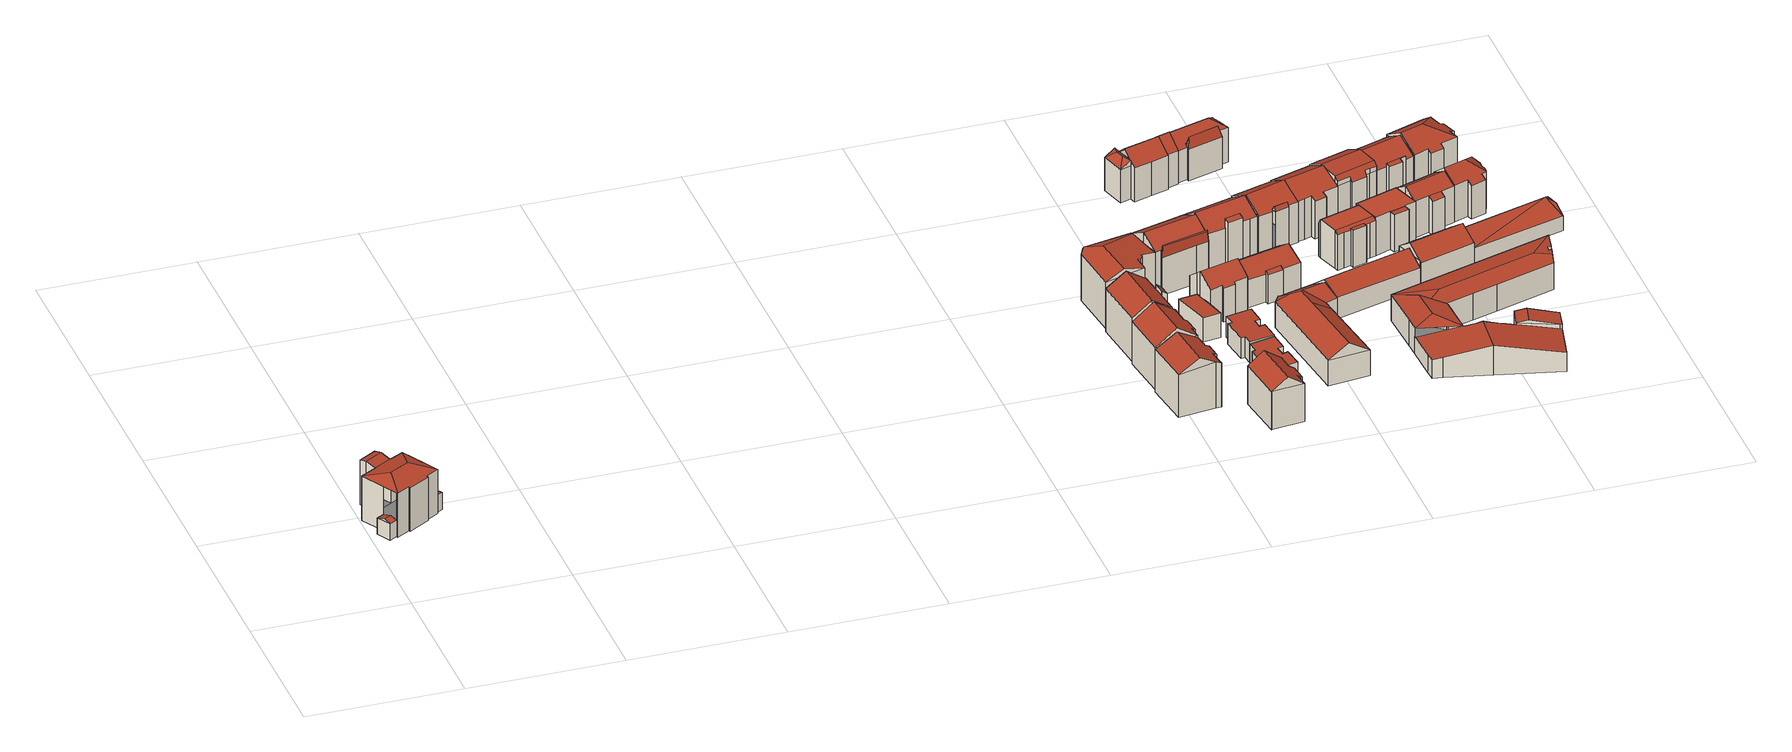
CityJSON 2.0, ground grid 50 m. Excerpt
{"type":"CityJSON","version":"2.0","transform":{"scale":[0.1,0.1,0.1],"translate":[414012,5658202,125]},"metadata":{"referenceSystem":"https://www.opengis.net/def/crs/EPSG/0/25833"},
"CityObjects":{
"building1":{"type":"Building","attributes":{"Gemeindeschluessel":14612000,"Geometrietyp2DReferenz":"3000","function":"31001_9998","roofType":"9999"},"children":["building1-1","building1-2","building1-3","building1-4"]},
"building1-1":{"type":"BuildingPart","attributes":{"Dachtyp_tdc":"tdcGableRoof","Dachneigung":14.6,"QualitaetDacherkennung":30,"Geometrietyp2DReferenz":"3000","measuredHeight":6.4,"roofType":"3100"},"parents":["building1"],"geometry":[{"type":"MultiSurface","lod":"2","boundaries":[[[0,1,2,3]],[[1,4,5,2]],[[4,6,7,5]],[[4,1,8]],[[1,0,9,8]],[[6,4,8,9]],[[3,2,5,7]]],"semantics":{"surfaces":[{"type":"WallSurface"},{"type":"RoofSurface"},{"type":"GroundSurface"}],"values":[0,0,0,0,1,1,2]}}]},
"building1-2":{"type":"BuildingPart","attributes":{"Dachtyp_tdc":"tdcGableRoof","Dachneigung":14.92,"QualitaetDacherkennung":45,"Geometrietyp2DReferenz":"3000","measuredHeight":15.93,"roofType":"3100"},"parents":["building1"],"geometry":[{"type":"MultiSurface","lod":"2","boundaries":[[[10,11,12,13]],[[11,14,15,12]],[[14,16,17,15]],[[16,18,19,17]],[[18,20,21,19]],[[18,16,14,11]],[[11,10,20,18]],[[13,12,15,17,19,21]]],"semantics":{"surfaces":[{"type":"WallSurface"},{"type":"RoofSurface"},{"type":"GroundSurface"}],"values":[0,0,0,0,0,1,1,2]}}]},
"building1-3":{"type":"BuildingPart","attributes":{"Dachtyp_tdc":"tdcPolyFlatRoof","Dachneigung":5.23,"QualitaetDacherkennung":73,"Geometrietyp2DReferenz":"3000","measuredHeight":6.02,"roofType":"2100"},"parents":["building1"],"geometry":[{"type":"MultiSurface","lod":"2","boundaries":[[[22,23,24,25]],[[23,26,27,24]],[[26,28,29,27]],[[26,23,22,28]],[[29,25,24,27]]],"semantics":{"surfaces":[{"type":"WallSurface"},{"type":"RoofSurface"},{"type":"GroundSurface"}],"values":[0,0,0,1,2]}}]},
"building1-4":{"type":"BuildingPart","attributes":{"Dachtyp_tdc":"tdcHipRoof","Dachneigung":15.31,"QualitaetDacherkennung":78,"Geometrietyp2DReferenz":"3000","measuredHeight":17.17,"roofType":"3200"},"parents":["building1"],"geometry":[{"type":"MultiSurface","lod":"2","boundaries":[[[30,21,20]],[[30,31,32,21]],[[31,33,25,32]],[[33,22,25]],[[34,35,36,29,28]],[[35,37,38,36]],[[37,39,40,38]],[[39,41,42,40]],[[35,34,33,31,43]],[[44,45,46,47,48]],[[31,30,49,44,48,43]],[[47,50,41,39,37,35,43,48]],[[42,51,52,3,7,53,13,21,32,25,29,36,38,40]],[[41,50,51,42]],[[50,47,52,51]],[[47,46,0,3,52]],[[45,44,53,7,6]],[[44,49,13,53]],[[49,10,13]]],"semantics":{"surfaces":[{"type":"WallSurface"},{"type":"RoofSurface"},{"type":"GroundSurface"}],"values":[0,0,0,0,0,0,0,0,1,1,1,1,2,0,0,0,0,0,0]}}]},
"building2":{"type":"Building","attributes":{"Dachtyp_tdc":"tdcFreeFormRoof","Gemeindeschluessel":14612000,"Dachneigung":27.71,"QualitaetDacherkennung":75,"Geometrietyp2DReferenz":"3000","measuredHeight":18.83,"function":"31001_9998","roofType":"5000"},"geometry":[{"type":"Solid","lod":"2","boundaries":[[[[54,55,56,57]],[[55,58,59,56]],[[58,60,61,59]],[[60,62,63,61]],[[62,64,65,63]],[[64,66,67,65]],[[66,68,69,67]],[[68,70,71,69]],[[70,72,73,71]],[[72,74,75,73]],[[74,76,77,75]],[[76,54,57,77]],[[66,64,62,60,58,78,79,76,74,72,70,68]],[[54,79,78,55]],[[58,55,78]],[[54,76,79]],[[57,56,59,61,63,65,67,69,71,73,75,77]]]],"semantics":{"surfaces":[{"type":"WallSurface"},{"type":"RoofSurface"},{"type":"GroundSurface"}],"values":[[0,0,0,0,0,0,0,0,0,0,0,0,1,1,0,0,2]]}}]},
"building3":{"type":"Building","attributes":{"Dachtyp_tdc":"tdcFreeFormRoof","Gemeindeschluessel":14612000,"Dachneigung":34.75,"QualitaetDacherkennung":71,"Geometrietyp2DReferenz":"3000","measuredHeight":19.48,"function":"31001_9998","roofType":"5000"},"geometry":[{"type":"Solid","lod":"2","boundaries":[[[[80,81,82,83]],[[81,84,85,82]],[[84,86,87,85]],[[86,88,89,87]],[[88,90,91,89]],[[90,92,93,91]],[[92,94,95,93]],[[94,96,97,95]],[[96,98,99,97]],[[98,100,101,99]],[[100,80,83,101]],[[90,102,103,92]],[[98,96,94,103,102,88,86,84,81,80,100]],[[94,92,103]],[[90,88,102]],[[83,82,85,87,89,91,93,95,97,99,101]]]],"semantics":{"surfaces":[{"type":"WallSurface"},{"type":"RoofSurface"},{"type":"GroundSurface"}],"values":[[0,0,0,0,0,0,0,0,0,0,0,1,1,0,0,2]]}}]},
"building4":{"type":"Building","attributes":{"Gemeindeschluessel":14612000,"Geometrietyp2DReferenz":"3000","function":"31001_9998","roofType":"9999"},"children":["building4-1","building4-2"]},
"building4-1":{"type":"BuildingPart","attributes":{"Dachtyp_tdc":"tdcPolyFlatRoof","Dachneigung":37.12,"QualitaetDacherkennung":73,"Geometrietyp2DReferenz":"3000","measuredHeight":16.81,"roofType":"2100"},"parents":["building4"],"geometry":[{"type":"MultiSurface","lod":"2","boundaries":[[[104,105,106,107]],[[105,108,106]],[[109,110,111,112,113]],[[110,104,107,111]],[[110,109,105,104]],[[107,106,112,111]]],"semantics":{"surfaces":[{"type":"WallSurface"},{"type":"RoofSurface"},{"type":"GroundSurface"}],"values":[0,0,0,0,1,2]}}]},
"building4-2":{"type":"BuildingPart","attributes":{"Dachtyp_tdc":"tdcGableRoof","Dachneigung":33.73,"QualitaetDacherkennung":75,"Geometrietyp2DReferenz":"3000","measuredHeight":19.31,"roofType":"3100"},"parents":["building4"],"geometry":[{"type":"MultiSurface","lod":"2","boundaries":[[[108,114,115,106]],[[114,116,117,115]],[[116,118,119,117]],[[118,120,121,119]],[[120,122,123,121]],[[122,124,125,123]],[[124,126,127,125]],[[126,113,112,127]],[[122,120,118,116]],[[116,114,108,113,126,124,122]],[[112,106,115,117,119,121,123,125,127]]],"semantics":{"surfaces":[{"type":"WallSurface"},{"type":"RoofSurface"},{"type":"GroundSurface"}],"values":[0,0,0,0,0,0,0,0,1,1,2]}}]},
"building5":{"type":"Building","attributes":{"Dachtyp_tdc":"tdcFreeFormRoof","Gemeindeschluessel":14612000,"Dachneigung":11.23,"QualitaetDacherkennung":29,"Geometrietyp2DReferenz":"3000","measuredHeight":19.02,"function":"31001_9998","roofType":"5000"},"geometry":[{"type":"Solid","lod":"2","boundaries":[[[[128,129,130,131]],[[129,132,133,130]],[[132,134,135,133]],[[134,136,137,135]],[[136,138,139,137]],[[138,140,141,139]],[[140,142,143,141]],[[142,144,145,143]],[[144,146,147,145]],[[146,128,131,147]],[[148,149,142,150]],[[136,151,148,150,140,138]],[[146,144,149,148,151,134,132,129,128]],[[136,134,151]],[[144,142,149]],[[142,140,150]],[[131,130,133,135,137,139,141,143,145,147]]]],"semantics":{"surfaces":[{"type":"WallSurface"},{"type":"RoofSurface"},{"type":"GroundSurface"}],"values":[[0,0,0,0,0,0,0,0,0,0,1,1,1,0,0,0,2]]}}]},
"building6":{"type":"Building","attributes":{"Dachtyp_tdc":"tdcFreeFormRoof","Gemeindeschluessel":14612000,"Dachneigung":34.69,"QualitaetDacherkennung":78,"Geometrietyp2DReferenz":"3000","measuredHeight":16.88,"function":"31001_9998","roofType":"5000"},"geometry":[{"type":"Solid","lod":"2","boundaries":[[[[152,153,154,155]],[[153,156,157,154]],[[156,158,159,157]],[[158,160,161,159]],[[160,162,163,161]],[[162,164,165,163]],[[164,166,167,165]],[[166,168,169,167]],[[168,170,171,169]],[[170,172,173,171]],[[172,152,155,173]],[[158,156,153,174,175,168,166,164,162,160]],[[170,175,174,152,172]],[[153,152,174]],[[170,168,175]],[[155,154,157,159,161,163,165,167,169,171,173]]]],"semantics":{"surfaces":[{"type":"WallSurface"},{"type":"RoofSurface"},{"type":"GroundSurface"}],"values":[[0,0,0,0,0,0,0,0,0,0,0,1,1,0,0,2]]}}]},
"building7":{"type":"Building","attributes":{"Dachtyp_tdc":"tdcPolyFlatRoof","Gemeindeschluessel":14612000,"Dachneigung":3.79,"QualitaetDacherkennung":75,"Geometrietyp2DReferenz":"3000","measuredHeight":8.58,"function":"31001_9998","roofType":"2100"},"geometry":[{"type":"Solid","lod":"2","boundaries":[[[[176,177,178,179]],[[177,180,181,178]],[[180,182,183,181]],[[182,184,185,183]],[[184,176,179,185]],[[184,182,180,177,176]],[[179,178,181,183,185]]]],"semantics":{"surfaces":[{"type":"WallSurface"},{"type":"RoofSurface"},{"type":"GroundSurface"}],"values":[[0,0,0,0,0,1,2]]}}]},
"building8":{"type":"Building","attributes":{"Dachtyp_tdc":"tdcPolyFlatRoof","Gemeindeschluessel":14612000,"Dachneigung":4.73,"QualitaetDacherkennung":90,"Geometrietyp2DReferenz":"3000","measuredHeight":8.33,"function":"31001_9998","roofType":"2100"},"geometry":[{"type":"Solid","lod":"2","boundaries":[[[[186,187,188,189]],[[187,190,191,188]],[[190,192,193,191]],[[192,194,195,193]],[[194,196,197,195]],[[196,198,199,197]],[[198,200,201,199]],[[200,202,203,201]],[[202,204,205,203]],[[204,206,207,205]],[[206,208,209,207]],[[208,210,211,209]],[[210,186,189,211]],[[210,208,206,204,202,200,198,196,194,192,190,187,186]],[[189,188,191,193,195,197,199,201,203,205,207,209,211]]]],"semantics":{"surfaces":[{"type":"WallSurface"},{"type":"RoofSurface"},{"type":"GroundSurface"}],"values":[[0,0,0,0,0,0,0,0,0,0,0,0,0,1,2]]}}]},
"building9":{"type":"Building","attributes":{"Dachtyp_tdc":"tdcPolyFlatRoof","Gemeindeschluessel":14612000,"Dachneigung":3.02,"QualitaetDacherkennung":89,"Geometrietyp2DReferenz":"3000","measuredHeight":7.48,"function":"31001_9998","roofType":"2100"},"geometry":[{"type":"Solid","lod":"2","boundaries":[[[[212,213,214,215]],[[213,216,217,214]],[[216,218,219,217]],[[218,220,221,219]],[[220,222,223,221]],[[222,224,225,223]],[[224,226,227,225]],[[226,228,229,227]],[[228,230,231,229]],[[230,232,233,231]],[[232,234,235,233]],[[234,212,215,235]],[[234,232,230,228,226,224,222,220,218,216,213,212]],[[215,214,217,219,221,223,225,227,229,231,233,235]]]],"semantics":{"surfaces":[{"type":"WallSurface"},{"type":"RoofSurface"},{"type":"GroundSurface"}],"values":[[0,0,0,0,0,0,0,0,0,0,0,0,1,2]]}}]},
"building10":{"type":"Building","attributes":{"Gemeindeschluessel":14612000,"Geometrietyp2DReferenz":"3000","function":"31001_9998","roofType":"9999"},"children":["building10-1","building10-2"]},
"building10-1":{"type":"BuildingPart","attributes":{"Dachtyp_tdc":"tdcGableRoof","Dachneigung":29.42,"QualitaetDacherkennung":59,"Geometrietyp2DReferenz":"3000","measuredHeight":18.87,"roofType":"3100"},"parents":["building10"],"geometry":[{"type":"MultiSurface","lod":"2","boundaries":[[[236,144,237,238,239]],[[144,240,241,237]],[[240,242,243,241]],[[242,244,245,243]],[[244,246,247,245]],[[246,248,249,247]],[[248,250,251,249]],[[250,252,253,251]],[[248,246,244,242,240]],[[240,144,236,252,250,248]],[[238,237,241,243,245,247,249,251,253]]],"semantics":{"surfaces":[{"type":"WallSurface"},{"type":"RoofSurface"},{"type":"GroundSurface"}],"values":[0,0,0,0,0,0,0,0,1,1,2]}}]},
"building10-2":{"type":"BuildingPart","attributes":{"Dachtyp_tdc":"tdcFreeFormRoof","Dachneigung":84.44,"QualitaetDacherkennung":26,"Geometrietyp2DReferenz":"3000","measuredHeight":16.92,"roofType":"5000"},"parents":["building10"],"geometry":[{"type":"MultiSurface","lod":"2","boundaries":[[[254,255,256,253]],[[255,257,258,256]],[[257,259,260,258]],[[259,239,238,260]],[[255,254,261]],[[254,239,262,261]],[[239,259,262]],[[259,257,255,261,262]],[[238,253,256,258,260]]],"semantics":{"surfaces":[{"type":"WallSurface"},{"type":"RoofSurface"},{"type":"GroundSurface"}],"values":[0,0,0,0,1,1,1,1,2]}}]},
"building11":{"type":"Building","attributes":{"Dachtyp_tdc":"tdcGableRoof","Gemeindeschluessel":14612000,"Dachneigung":36.99,"QualitaetDacherkennung":61,"Geometrietyp2DReferenz":"3000","measuredHeight":15.97,"function":"31001_9998","roofType":"3100"},"geometry":[{"type":"Solid","lod":"2","boundaries":[[[[263,264,265,266]],[[264,267,268,265]],[[267,269,270,268]],[[269,271,272,270]],[[271,273,274,272]],[[275,276,277,273,271]],[[271,269,267,264,263,278,279,275]],[[266,265,268,270,272,274,280,281,282,283,284]],[[273,277,280,274]],[[277,276,281,280]],[[276,275,282,281]],[[275,279,283,282]],[[279,278,284,283]],[[278,263,266,284]]]],"semantics":{"surfaces":[{"type":"WallSurface"},{"type":"RoofSurface"},{"type":"GroundSurface"}],"values":[[0,0,0,0,0,1,1,2,0,0,0,0,0,0]]}}]},
"building12":{"type":"Building","attributes":{"Dachtyp_tdc":"tdcFreeFormRoof","Gemeindeschluessel":14612000,"Dachneigung":31.8,"QualitaetDacherkennung":67,"Geometrietyp2DReferenz":"3000","measuredHeight":13,"function":"31001_9998","roofType":"5000"},"geometry":[{"type":"Solid","lod":"2","boundaries":[[[[285,286,287,288]],[[286,289,290,287]],[[289,291,292,290]],[[291,293,294,292]],[[293,295,296,294]],[[295,297,298,296]],[[297,299,300,298]],[[299,301,302,300]],[[301,285,288,302]],[[303,304,305,306,307,301,299]],[[303,299,297]],[[304,303,297,295]],[[308,309,305,304,295,293]],[[308,293,291]],[[309,308,291,289]],[[306,305,309,289,286]],[[307,306,286,285]],[[307,285,301]],[[288,287,290,292,294,296,298,300,302]]]],"semantics":{"surfaces":[{"type":"WallSurface"},{"type":"RoofSurface"},{"type":"GroundSurface"}],"values":[[0,0,0,0,0,0,0,0,0,1,1,1,1,0,1,1,1,0,2]]}}]},
"building13":{"type":"Building","attributes":{"Gemeindeschluessel":14612000,"Geometrietyp2DReferenz":"3000","function":"31001_9998","roofType":"9999"},"children":["building13-1","building13-2"]},
"building13-1":{"type":"BuildingPart","attributes":{"Dachtyp_tdc":"tdcGableRoof","Dachneigung":28.5,"QualitaetDacherkennung":71,"Geometrietyp2DReferenz":"3000","measuredHeight":12.89,"roofType":"3100"},"parents":["building13"],"geometry":[{"type":"MultiSurface","lod":"2","boundaries":[[[310,311,312,313]],[[311,314,315,312]],[[314,316,317,315]],[[316,318,319,317]],[[318,320,321,319]],[[320,322,323,321]],[[322,324,325,323]],[[320,318,316,314]],[[314,311,310,326,327,324,322,320]],[[328,329,313,312,315,317,319,321,323,325]]],"semantics":{"surfaces":[{"type":"WallSurface"},{"type":"RoofSurface"},{"type":"GroundSurface"}],"values":[0,0,0,0,0,0,0,1,1,2]}}]},
"building13-2":{"type":"BuildingPart","attributes":{"Dachtyp_tdc":"tdcPolyFlatRoof","Dachneigung":26.51,"QualitaetDacherkennung":56,"Geometrietyp2DReferenz":"3000","measuredHeight":10.75,"roofType":"2100"},"parents":["building13"],"geometry":[{"type":"MultiSurface","lod":"2","boundaries":[[[330,331,332,325,324]],[[331,333,334,332]],[[333,335,310,313,334]],[[336,335,333,331,330,337]],[[328,325,332,334,313,329]]],"semantics":{"surfaces":[{"type":"WallSurface"},{"type":"RoofSurface"},{"type":"GroundSurface"}],"values":[0,0,0,1,2]}}]},
"building14":{"type":"Building","attributes":{"Gemeindeschluessel":14612000,"Geometrietyp2DReferenz":"3000","function":"31001_9998","roofType":"9999"},"children":["building14-1","building14-2"]},
"building14-1":{"type":"BuildingPart","attributes":{"Dachtyp_tdc":"tdcGableRoof","Dachneigung":31.23,"QualitaetDacherkennung":61,"Geometrietyp2DReferenz":"3000","measuredHeight":17.95,"roofType":"3100"},"parents":["building14"],"geometry":[{"type":"MultiSurface","lod":"2","boundaries":[[[338,339,340,341]],[[342,343,344,345]],[[343,346,347,344]],[[346,348,349,347]],[[348,350,351,349]],[[350,352,353,351]],[[352,354,355,353]],[[354,356,357,355]],[[356,358,359,357]],[[358,338,341,359]],[[354,352,350,348,346]],[[346,343,342,360,339,338,358,356,354]],[[341,340,361,345,344,347,349,351,353,355,357,359]]],"semantics":{"surfaces":[{"type":"WallSurface"},{"type":"RoofSurface"},{"type":"GroundSurface"}],"values":[0,0,0,0,0,0,0,0,0,0,1,1,2]}}]},
"building14-2":{"type":"BuildingPart","attributes":{"Dachtyp_tdc":"tdcPolyFlatRoof","Dachneigung":24.65,"QualitaetDacherkennung":40,"Geometrietyp2DReferenz":"3000","measuredHeight":17.09,"roofType":"2100"},"parents":["building14"],"geometry":[{"type":"MultiSurface","lod":"2","boundaries":[[[362,363,342,345,364]],[[365,366,367,340,339]],[[366,362,364,367]],[[366,365,368,363,362]],[[364,345,361,340,367]]],"semantics":{"surfaces":[{"type":"WallSurface"},{"type":"RoofSurface"},{"type":"GroundSurface"}],"values":[0,0,0,1,2]}}]},
"building15":{"type":"Building","attributes":{"Gemeindeschluessel":14612000,"Geometrietyp2DReferenz":"3000","function":"31001_9998","roofType":"9999"},"children":["building15-1","building15-2","building15-3"]},
"building15-1":{"type":"BuildingPart","attributes":{"Dachtyp_tdc":"tdcHipRoof","Dachneigung":38.63,"QualitaetDacherkennung":33,"Geometrietyp2DReferenz":"3000","measuredHeight":13.67,"roofType":"3200"},"parents":["building15"],"geometry":[{"type":"MultiSurface","lod":"2","boundaries":[[[369,370,371,372]],[[373,374,375,376]],[[374,369,372,375]],[[377,369,378]],[[374,379,380]],[[369,374,380,378]],[[377,378,380,379,381,382,383]],[[373,384,379,374]],[[369,377,370]],[[372,371,385,376,375]]],"semantics":{"surfaces":[{"type":"WallSurface"},{"type":"RoofSurface"},{"type":"GroundSurface"}],"values":[0,0,0,1,1,1,1,0,0,2]}}]},
"building15-2":{"type":"BuildingPart","attributes":{"Dachtyp_tdc":"tdcGableRoof","Dachneigung":40.17,"QualitaetDacherkennung":75,"Geometrietyp2DReferenz":"3000","measuredHeight":15.48,"roofType":"3100"},"parents":["building15"],"geometry":[{"type":"MultiSurface","lod":"2","boundaries":[[[386,387,388,389]],[[386,390,391,387]],[[390,392,393,391]],[[390,394,395,396,397,392]],[[394,386,389,395]],[[386,394,390]],[[393,398,388,387,391]]],"semantics":{"surfaces":[{"type":"WallSurface"},{"type":"RoofSurface"},{"type":"GroundSurface"}],"values":[0,0,0,1,1,0,2]}}]},
"building15-3":{"type":"BuildingPart","attributes":{"Dachtyp_tdc":"tdcGableRoof","Dachneigung":40.3,"QualitaetDacherkennung":52,"Geometrietyp2DReferenz":"3000","measuredHeight":15.83,"roofType":"3100"},"parents":["building15"],"geometry":[{"type":"MultiSurface","lod":"2","boundaries":[[[399,400,401,402]],[[400,403,404,401]],[[403,389,388,404]],[[405,406,407,393,392]],[[406,408,409,407]],[[408,410,411,409]],[[410,384,373,376,411]],[[370,412,413,371]],[[412,399,402,413]],[[414,381,384,410,408,406,405,415]],[[415,396,389,403,400,399,412,370,416,383,414]],[[402,401,404,388,398,393,407,409,411,376,385,371,413]]],"semantics":{"surfaces":[{"type":"WallSurface"},{"type":"RoofSurface"},{"type":"GroundSurface"}],"values":[0,0,0,0,0,0,0,0,0,1,1,2]}}]},
"building16":{"type":"Building","attributes":{"Gemeindeschluessel":14612000,"Geometrietyp2DReferenz":"3000","function":"31001_9998","roofType":"9999"},"children":["building16-1","building16-2"]},
"building16-1":{"type":"BuildingPart","attributes":{"Dachtyp_tdc":"tdcFreeFormRoof","Dachneigung":59.04,"QualitaetDacherkennung":19,"Geometrietyp2DReferenz":"3000","measuredHeight":16.16,"roofType":"5000"},"parents":["building16"],"geometry":[{"type":"MultiSurface","lod":"2","boundaries":[[[417,418,419,420,421]],[[418,422,423,419]],[[424,425,422]],[[426,424,422,418]],[[426,418,417]],[[424,426,417,425]],[[420,419,423,427]]],"semantics":{"surfaces":[{"type":"WallSurface"},{"type":"RoofSurface"},{"type":"GroundSurface"}],"values":[0,0,0,1,0,1,2]}}]},
"building16-2":{"type":"BuildingPart","attributes":{"Dachtyp_tdc":"tdcGableRoof","Dachneigung":30.2,"QualitaetDacherkennung":64,"Geometrietyp2DReferenz":"3000","measuredHeight":18.05,"roofType":"3100"},"parents":["building16"],"geometry":[{"type":"MultiSurface","lod":"2","boundaries":[[[428,429,427]],[[429,430,431,427]],[[430,432,433,431]],[[432,434,435,433]],[[434,436,437,435]],[[436,438,439,437]],[[438,440,441,439]],[[440,442,443,441]],[[442,421,420,443]],[[440,438,436,434]],[[434,432,430,429,428,421,442,440]],[[427,431,433,435,437,439,441,443,420]]],"semantics":{"surfaces":[{"type":"WallSurface"},{"type":"RoofSurface"},{"type":"GroundSurface"}],"values":[0,0,0,0,0,0,0,0,0,1,1,2]}}]},
"building17":{"type":"Building","attributes":{"Gemeindeschluessel":14612000,"Geometrietyp2DReferenz":"3000","function":"31001_9998","roofType":"9999"},"children":["building17-1","building17-2"]},
"building17-1":{"type":"BuildingPart","attributes":{"Dachtyp_tdc":"tdcHipAndGableRoof","Dachneigung":40.16,"QualitaetDacherkennung":53,"Geometrietyp2DReferenz":"3000","measuredHeight":14.98,"roofType":"5000"},"parents":["building17"],"geometry":[{"type":"MultiSurface","lod":"2","boundaries":[[[444,445,446,447]],[[445,448,449,446]],[[448,450,451,449]],[[450,452,453,451]],[[452,454,455,453]],[[454,456,457,455]],[[456,458,459,457]],[[458,460,461,459]],[[460,462,463,464,461]],[[460,458,456,454,452,465]],[[452,450,448,445,444,466,467,386,468,465]],[[468,390,469,470,462,460,465]],[[471,472,473,474,475,476,447,446,449,451,453,455,457,459,461,464,477]],[[469,390,472,471,478]],[[390,468,473,472]],[[468,386,474,473]],[[386,467,475,474]],[[467,466,476,475]],[[466,444,447,476]]],"semantics":{"surfaces":[{"type":"WallSurface"},{"type":"RoofSurface"},{"type":"GroundSurface"}],"values":[0,0,0,0,0,0,0,0,0,1,1,1,2,0,0,0,0,0,0]}}]},
"building17-2":{"type":"BuildingPart","attributes":{"Dachtyp_tdc":"tdcFreeFormRoof","Dachneigung":75.96,"QualitaetDacherkennung":19,"Geometrietyp2DReferenz":"3000","measuredHeight":14.41,"roofType":"5000"},"parents":["building17"],"geometry":[{"type":"MultiSurface","lod":"2","boundaries":[[[463,479,480,464]],[[479,481,482,480]],[[483,484,478,481]],[[485,483,481,479]],[[485,479,463]],[[483,485,463,484]],[[464,480,482,471,477]]],"semantics":{"surfaces":[{"type":"WallSurface"},{"type":"RoofSurface"},{"type":"GroundSurface"}],"values":[0,0,1,1,1,1,2]}}]},
"building18":{"type":"Building","attributes":{"Dachtyp_tdc":"tdcGableRoof","Gemeindeschluessel":14612000,"Dachneigung":36.11,"QualitaetDacherkennung":71,"Geometrietyp2DReferenz":"3000","measuredHeight":11.38,"function":"31001_9998","roofType":"3100"},"geometry":[{"type":"Solid","lod":"2","boundaries":[[[[486,487,488,489]],[[487,490,491,488]],[[490,492,493,491]],[[492,486,489,493]],[[490,487,494]],[[486,492,495]],[[487,486,495,494]],[[492,490,494,495]],[[489,488,491,493]]]],"semantics":{"surfaces":[{"type":"WallSurface"},{"type":"RoofSurface"},{"type":"GroundSurface"}],"values":[[0,0,0,0,0,0,1,1,2]]}}]},
"building19":{"type":"Building","attributes":{"Dachtyp_tdc":"tdcFreeFormRoof","Gemeindeschluessel":14612000,"Dachneigung":29.14,"QualitaetDacherkennung":58,"Geometrietyp2DReferenz":"3000","measuredHeight":17.86,"function":"31001_9998","roofType":"5000"},"geometry":[{"type":"Solid","lod":"2","boundaries":[[[[496,497,498,499]],[[497,500,501,498]],[[500,502,503,501]],[[502,504,505,503]],[[504,506,507,505]],[[506,508,509,507]],[[508,510,511,509]],[[510,512,513,511]],[[512,514,515,513]],[[514,496,499,515]],[[516,496,514,512,517]],[[500,497,516,517,510,508,506,504,502]],[[497,496,516]],[[512,510,517]],[[499,498,501,503,505,507,509,511,513,515]]]],"semantics":{"surfaces":[{"type":"WallSurface"},{"type":"RoofSurface"},{"type":"GroundSurface"}],"values":[[0,0,0,0,0,0,0,0,0,0,1,1,0,0,2]]}}]},
"building20":{"type":"Building","attributes":{"Gemeindeschluessel":14612000,"Geometrietyp2DReferenz":"3000","function":"31001_9998","roofType":"9999"},"children":["building20-1","building20-2"]},
"building20-1":{"type":"BuildingPart","attributes":{"Dachtyp_tdc":"tdcCutGableRoof","Dachneigung":0.158,"QualitaetDacherkennung":64,"Geometrietyp2DReferenz":"3000","measuredHeight":13.22,"roofType":"9999"},"parents":["building20"],"geometry":[{"type":"MultiSurface","lod":"2","boundaries":[[[518,519,520,521]],[[519,522,523,520]],[[522,524,525,523]],[[524,526,527,525]],[[526,528,529,527]],[[528,530,531,529]],[[532,533,534,535]],[[533,536,537,534]],[[536,538,539,537]],[[538,540,541,539]],[[542,543,544,545]],[[543,546,547,544]],[[546,548,549,547]],[[548,550,551,549]],[[550,518,521,551]],[[532,552,530,528,526,524,522,519,518,550]],[[548,546,543,542,540,538,536,533]],[[550,548,533,532]],[[521,520,523,525,527,529,531,553,535,534,537,539,541,545,544,547,549,551]],[[530,552,553,531]],[[552,532,535,553]]],"semantics":{"surfaces":[{"type":"WallSurface"},{"type":"RoofSurface"},{"type":"GroundSurface"}],"values":[0,0,0,0,0,0,0,0,0,0,0,0,0,0,0,1,1,1,2,0,0]}}]},
"building20-2":{"type":"BuildingPart","attributes":{"Dachtyp_tdc":"tdcPolyFlatRoof","Dachneigung":5.54,"QualitaetDacherkennung":48,"Geometrietyp2DReferenz":"3000","measuredHeight":12.88,"roofType":"2100"},"parents":["building20"],"geometry":[{"type":"MultiSurface","lod":"2","boundaries":[[[554,555,542,545,556]],[[557,558,559,541,540]],[[558,554,556,559]],[[558,557,555,554]],[[556,545,541,559]]],"semantics":{"surfaces":[{"type":"WallSurface"},{"type":"RoofSurface"},{"type":"GroundSurface"}],"values":[0,0,0,1,2]}}]},
"building21":{"type":"Building","attributes":{"Gemeindeschluessel":14612000,"Geometrietyp2DReferenz":"3000","function":"31001_2000","roofType":"9999"},"children":["building21-1","building21-2","building21-3"]},
"building21-1":{"type":"BuildingPart","attributes":{"Dachtyp_tdc":"tdcGableRoof","Dachneigung":12.13,"QualitaetDacherkennung":40,"Geometrietyp2DReferenz":"3000","measuredHeight":9.93,"roofType":"3100"},"parents":["building21"],"geometry":[{"type":"MultiSurface","lod":"2","boundaries":[[[560,561,562,563,564]],[[561,565,566,562]],[[565,567,568,569,566]],[[565,561,570]],[[560,567,571]],[[561,560,571,570]],[[567,565,570,571]],[[563,562,566,569]]],"semantics":{"surfaces":[{"type":"WallSurface"},{"type":"RoofSurface"},{"type":"GroundSurface"}],"values":[0,0,0,0,0,1,1,2]}}]},
"building21-2":{"type":"BuildingPart","attributes":{"Dachtyp_tdc":"tdcGableRoof","Dachneigung":10.04,"QualitaetDacherkennung":26,"Geometrietyp2DReferenz":"3000","measuredHeight":10.28,"roofType":"3100"},"parents":["building21"],"geometry":[{"type":"MultiSurface","lod":"2","boundaries":[[[572,573,574,575]],[[576,577,578,579]],[[577,580,581,578]],[[580,582,583,581]],[[582,584,585,583]],[[584,586,587,585]],[[586,564,563,587]],[[568,588,589,569]],[[588,590,591,589]],[[590,592,593,591]],[[592,594,595,593]],[[594,572,575,595]],[[590,588,568,564,586,584,582]],[[582,580,577,576,596,573,572,594,592,590]],[[575,574,597,579,578,581,583,585,587,563,569,589,591,593,595]]],"semantics":{"surfaces":[{"type":"WallSurface"},{"type":"RoofSurface"},{"type":"GroundSurface"}],"values":[0,0,0,0,0,0,0,0,0,0,0,0,1,1,2]}}]},
"building21-3":{"type":"BuildingPart","attributes":{"Dachtyp_tdc":"tdcFreeFormRoof","Dachneigung":12.19,"QualitaetDacherkennung":42,"Geometrietyp2DReferenz":"3000","measuredHeight":10.51,"roofType":"5000"},"parents":["building21"],"geometry":[{"type":"MultiSurface","lod":"2","boundaries":[[[598,599,600,601]],[[599,602,603,600]],[[602,604,605,603]],[[604,606,607,605]],[[606,608,609,607]],[[608,610,576,579,609]],[[611,574,573]],[[611,598,601,574]],[[612,610,613]],[[610,608,606,604,602,613]],[[602,599,598,611,612,613]],[[601,600,603,605,607,609,579,597,574]]],"semantics":{"surfaces":[{"type":"WallSurface"},{"type":"RoofSurface"},{"type":"GroundSurface"}],"values":[0,0,0,0,0,0,0,0,1,1,1,2]}}]},
"building22":{"type":"Building","attributes":{"Dachtyp_tdc":"tdcFreeFormRoof","Gemeindeschluessel":14612000,"Dachneigung":3.54,"QualitaetDacherkennung":44,"Geometrietyp2DReferenz":"3000","measuredHeight":17.5,"function":"31001_9998","roofType":"5000"},"geometry":[{"type":"Solid","lod":"2","boundaries":[[[[614,615,616,617]],[[615,618,619,616]],[[618,620,621,619]],[[620,622,623,621]],[[622,624,625,623]],[[624,626,627,625]],[[626,628,629,627]],[[628,630,631,629]],[[630,632,633,631]],[[632,634,635,633]],[[634,636,637,635]],[[636,638,639,637]],[[638,614,617,639]],[[640,641,642,643,644]],[[645,646,647,648,649,650,651,628,626,652]],[[648,644,643,649]],[[622,645,652,624]],[[624,652,626]],[[628,651,630]],[[630,651,650,632]],[[632,650,649,634]],[[634,649,643,636]],[[618,647,646,620]],[[615,640,644,648,647,618]],[[620,646,645,622]],[[636,643,642,638]],[[638,642,641,614]],[[614,641,640,615]],[[617,616,619,621,623,625,627,629,631,633,635,637,639]]]],"semantics":{"surfaces":[{"type":"WallSurface"},{"type":"RoofSurface"},{"type":"GroundSurface"}],"values":[[0,0,0,0,0,0,0,0,0,0,0,0,0,1,1,1,0,0,0,0,0,0,0,0,0,0,0,0,2]]}}]},
"building23":{"type":"Building","attributes":{"Gemeindeschluessel":14612000,"Geometrietyp2DReferenz":"3000","function":"31001_9998","roofType":"9999"},"children":["building23-1","building23-2"]},
"building23-1":{"type":"BuildingPart","attributes":{"Dachtyp_tdc":"tdcPolyFlatRoof","Dachneigung":5.57,"QualitaetDacherkennung":61,"Geometrietyp2DReferenz":"3000","measuredHeight":12.91,"roofType":"2100"},"parents":["building23"],"geometry":[{"type":"MultiSurface","lod":"2","boundaries":[[[653,654,655,656]],[[657,658,659,660]],[[658,653,656,659]],[[658,657,654,653]],[[656,655,660,659]]],"semantics":{"surfaces":[{"type":"WallSurface"},{"type":"RoofSurface"},{"type":"GroundSurface"}],"values":[0,0,0,1,2]}}]},
"building23-2":{"type":"BuildingPart","attributes":{"Dachtyp_tdc":"tdcPolyFlatRoof","Dachneigung":0,"QualitaetDacherkennung":63,"Geometrietyp2DReferenz":"3000","measuredHeight":13.16,"roofType":"1000"},"parents":["building23"],"geometry":[{"type":"MultiSurface","lod":"2","boundaries":[[[661,662,663,553]],[[662,664,665,663]],[[664,666,667,665]],[[666,668,669,667]],[[668,670,657,660,669]],[[671,672,673,655,654]],[[672,674,537,673]],[[674,661,553,537]],[[674,672,671,670,668,666,664,662,661]],[[553,663,665,667,669,660,655,673,537]]],"semantics":{"surfaces":[{"type":"WallSurface"},{"type":"RoofSurface"},{"type":"GroundSurface"}],"values":[0,0,0,0,0,0,0,0,1,2]}}]},
"building24":{"type":"Building","attributes":{"Dachtyp_tdc":"tdcFreeFormRoof","Gemeindeschluessel":14612000,"Dachneigung":10.37,"QualitaetDacherkennung":35,"Geometrietyp2DReferenz":"3000","measuredHeight":10.5,"function":"31001_2000","roofType":"5000"},"geometry":[{"type":"Solid","lod":"2","boundaries":[[[[599,675,676,600]],[[675,677,678,676]],[[677,679,680,678]],[[679,681,682,680]],[[681,683,684,682]],[[683,685,686,684]],[[685,687,688,686]],[[687,689,690,688]],[[689,691,692,690]],[[691,604,605,692]],[[604,599,600,605]],[[693,685,683,681,679,677,675,694]],[[695,599,696]],[[695,694,675,599]],[[687,693,694,695,696,604,691,689]],[[687,685,693]],[[599,604,696]],[[600,676,678,680,682,684,686,688,690,692,605]]]],"semantics":{"surfaces":[{"type":"WallSurface"},{"type":"RoofSurface"},{"type":"GroundSurface"}],"values":[[0,0,0,0,0,0,0,0,0,0,0,1,1,1,1,0,0,2]]}}]},
"building25":{"type":"Building","attributes":{"Dachtyp_tdc":"tdcFreeFormRoof","Gemeindeschluessel":14612000,"Dachneigung":34.58,"QualitaetDacherkennung":90,"Geometrietyp2DReferenz":"3000","measuredHeight":11.32,"function":"31001_9998","roofType":"5000"},"geometry":[{"type":"Solid","lod":"2","boundaries":[[[[697,698,699,700,701,702]],[[703,704,698,697]],[[704,705,699,698]],[[705,706,700,699]],[[706,707,701,700]],[[707,708,702,701]],[[708,703,697,702]],[[709,710,704,703]],[[706,705,710,709,708,707]],[[703,708,709]],[[705,704,710]]]],"semantics":{"surfaces":[{"type":"GroundSurface"},{"type":"WallSurface"},{"type":"RoofSurface"}],"values":[[0,1,1,1,1,1,1,2,2,1,1]]}}]},
"building26":{"type":"Building","attributes":{"Gemeindeschluessel":14612000,"Geometrietyp2DReferenz":"3000","function":"31001_9998","roofType":"9999"},"children":["building26-1","building26-2"]},
"building26-1":{"type":"BuildingPart","attributes":{"Dachtyp_tdc":"tdcPolyFlatRoof","Dachneigung":22.43,"QualitaetDacherkennung":45,"Geometrietyp2DReferenz":"3000","measuredHeight":14.14,"roofType":"2100"},"parents":["building26"],"geometry":[{"type":"MultiSurface","lod":"2","boundaries":[[[711,712,713]],[[714,715,716,717,718]],[[715,719,720,716]],[[719,721,722,720]],[[721,711,713,722]],[[721,719,715,714,723,711]],[[713,724,717,716,720,722]]],"semantics":{"surfaces":[{"type":"WallSurface"},{"type":"RoofSurface"},{"type":"GroundSurface"}],"values":[0,0,0,0,0,1,2]}}]},
"building26-2":{"type":"BuildingPart","attributes":{"Dachtyp_tdc":"tdcGableRoof","Dachneigung":31.18,"QualitaetDacherkennung":69,"Geometrietyp2DReferenz":"3000","measuredHeight":17.02,"roofType":"3100"},"parents":["building26"],"geometry":[{"type":"MultiSurface","lod":"2","boundaries":[[[712,725,726,713]],[[725,727,728,726]],[[727,729,730,728]],[[729,731,732,730]],[[731,733,734,732]],[[733,735,736,734]],[[735,737,738,736]],[[737,718,717,738]],[[735,733,731,729,727]],[[727,725,712,739,718,737,735]],[[724,713,726,728,730,732,734,736,738,717]]],"semantics":{"surfaces":[{"type":"WallSurface"},{"type":"RoofSurface"},{"type":"GroundSurface"}],"values":[0,0,0,0,0,0,0,0,1,1,2]}}]},
"building27":{"type":"Building","attributes":{"Gemeindeschluessel":14612000,"Geometrietyp2DReferenz":"3000","function":"31001_9998","roofType":"9999"},"children":["building27-1","building27-2"]},
"building27-1":{"type":"BuildingPart","attributes":{"Dachtyp_tdc":"tdcPolyFlatRoof","Dachneigung":30.31,"QualitaetDacherkennung":57,"Geometrietyp2DReferenz":"3000","measuredHeight":12.65,"roofType":"2100"},"parents":["building27"],"geometry":[{"type":"MultiSurface","lod":"2","boundaries":[[[740,741,742,743]],[[740,744,745,741]],[[744,746,747,745]],[[746,744,740,743]],[[742,741,745,747]]],"semantics":{"surfaces":[{"type":"WallSurface"},{"type":"RoofSurface"},{"type":"GroundSurface"}],"values":[0,0,0,1,2]}}]},
"building27-2":{"type":"BuildingPart","attributes":{"Dachtyp_tdc":"tdcGableRoof","Dachneigung":30.64,"QualitaetDacherkennung":62,"Geometrietyp2DReferenz":"3000","measuredHeight":15.41,"roofType":"3100"},"parents":["building27"],"geometry":[{"type":"MultiSurface","lod":"2","boundaries":[[[746,748,749,747]],[[748,750,751,749]],[[750,752,753,751]],[[752,754,755,753]],[[754,756,757,755]],[[756,758,759,757]],[[758,743,742,759]],[[756,754,752,750]],[[750,748,746,743,758,756]],[[747,749,751,753,755,757,759,742]]],"semantics":{"surfaces":[{"type":"WallSurface"},{"type":"RoofSurface"},{"type":"GroundSurface"}],"values":[0,0,0,0,0,0,0,1,1,2]}}]},
"building28":{"type":"Building","attributes":{"Gemeindeschluessel":14612000,"Dachtyp_tdc":"tdcFreeFormRoof","Dachneigung":33.3,"QualitaetDacherkennung":54,"Geometrietyp2DReferenz":"3000","measuredHeight":16.06,"function":"31001_9998","roofType":"5000"},"geometry":[{"type":"Solid","lod":"2","boundaries":[[[[760,761,762,763]],[[761,764,765,762]],[[764,766,767,765]],[[766,768,769,767]],[[768,770,771,769]],[[770,772,773,771]],[[772,774,775,773]],[[774,776,777,775]],[[776,778,779,777]],[[778,780,781,779]],[[780,782,783,781]],[[782,784,785,783]],[[784,760,763,785]],[[786,764,761,760,787,788]],[[788,787,784,782,780,789]],[[788,789,778,776,774,772,770,768,766,786]],[[766,764,786]],[[780,778,789]],[[760,784,787]],[[763,762,765,767,769,771,773,775,777,779,781,783,785]]]],"semantics":{"surfaces":[{"type":"WallSurface"},{"type":"RoofSurface"},{"type":"GroundSurface"}],"values":[[0,0,0,0,0,0,0,0,0,0,0,0,0,1,1,1,0,0,0,2]]}}]},
"building29":{"type":"Building","attributes":{"Dachtyp_tdc":"tdcGableAndHippedGRoof","Gemeindeschluessel":14612000,"Dachneigung":38.12,"QualitaetDacherkennung":78,"Geometrietyp2DReferenz":"3000","measuredHeight":9.57,"function":"31001_9998","roofType":"9999"},"geometry":[{"type":"Solid","lod":"2","boundaries":[[[[790,791,792,793]],[[791,794,795,792]],[[794,796,797,795]],[[796,790,793,797]],[[794,791,798,799]],[[790,796,800]],[[799,798,801]],[[791,801,798]],[[791,800,801]],[[800,791,790]],[[801,794,799]],[[801,796,794]],[[796,801,800]],[[793,792,795,797]]]],"semantics":{"surfaces":[{"type":"WallSurface"},{"type":"RoofSurface"},{"type":"GroundSurface"}],"values":[[0,0,0,0,0,0,1,1,1,1,1,1,1,2]]}}]},
"building30":{"type":"Building","attributes":{"Dachtyp_tdc":"tdcFreeFormRoof","Gemeindeschluessel":14612000,"Dachneigung":30.79,"QualitaetDacherkennung":54,"Geometrietyp2DReferenz":"3000","measuredHeight":17.57,"function":"31001_9998","roofType":"5000"},"geometry":[{"type":"Solid","lod":"2","boundaries":[[[[802,803,804,805,806,807,808,809,810,811]],[[812,813,814]],[[815,804,803]],[[810,816,811]],[[817,818,819,820,821,822,823,824,825,826,827,828,829,830]],[[810,809,818,817]],[[809,808,819,818]],[[808,807,820,819]],[[807,806,821,820]],[[806,805,822,821]],[[805,804,823,822]],[[804,815,824,823]],[[815,813,825,824]],[[813,812,826,825]],[[812,831,827,826]],[[831,832,828,827]],[[832,833,829,828]],[[833,816,830,829]],[[816,810,817,830]],[[816,833,832,831,812,814,802,811]],[[802,814,813,815,803]]]],"semantics":{"surfaces":[{"type":"RoofSurface"},{"type":"WallSurface"},{"type":"GroundSurface"}],"values":[[0,1,1,1,2,1,1,1,1,1,1,1,1,1,1,1,1,1,1,0,0]]}}]}
},
"vertices":[
[75,365,61],[51,352,61],[51,352,4],[75,365,4],[26,397,60],[26,397,4],[49,410,60],[49,410,4],[40,371,68],[64,384,68],
[62,514,153],[42,548,163],[42,548,4],[62,514,4],[30,570,158],[30,570,4],[87,603,158],[87,603,4],[100,581,163],[100,581,4],[119,547,153],[119,547,4],
[202,499,64],[225,512,62],[225,512,4],[202,499,4],[251,467,62],[251,467,4],[228,454,64],[228,454,4],
[119,547,158],[161,571,158],[161,571,4],[202,499,157],[228,454,156],[231,449,156],[231,449,4],[190,425,156],[190,425,4],[192,421,154],[192,421,4],[122,380,154],[122,380,4],[149,485,176],[7,483,158],[49,410,157],[75,365,156],[77,360,156],[85,448,176],[62,514,158],[120,385,156],[120,385,4],[77,360,4],[7,483,4],
[2455,235,174],[2434,393,173],[2434,393,27],[2455,235,27],[2572,409,179],[2572,409,27],[2575,386,179],[2575,386,27],[2576,378,179],[2576,378,27],[2577,371,179],[2577,371,27],[2578,362,179],[2578,362,27],[2592,364,172],[2592,364,27],[2599,313,172],[2599,313,27],[2585,311,179],[2585,311,27],[2593,251,179],[2593,251,27],[2577,250,187],[2577,250,27],[2505,401,215],[2524,243,215],
[2579,454,178],[2567,452,186],[2567,452,35],[2579,454,35],[2568,441,186],[2568,441,35],[2569,434,186],[2569,434,35],[2572,409,186],[2572,409,35],[2434,393,179],[2434,393,35],[2415,550,180],[2415,550,35],[2545,567,191],[2545,567,35],[2553,565,187],[2553,565,35],[2560,506,186],[2560,506,35],[2572,508,178],[2572,508,35],[2505,401,229],[2486,559,229],
[2553,638,199],[2537,636,211],[2537,636,43],[2553,638,43],[2537,636,194],[2532,677,211],[2548,679,199],[2548,679,43],[2532,677,43],[2532,677,194],
[2545,567,194],[2545,567,43],[2481,559,236],[2481,559,43],[2415,550,192],[2415,550,43],[2394,732,193],[2394,732,43],[2459,739,236],[2459,739,43],[2520,746,196],[2520,746,43],[2523,747,194],[2523,747,43],
[2535,815,226],[2524,798,229],[2524,798,54],[2535,815,54],[2514,797,231],[2514,797,54],[2520,746,231],[2520,746,54],[2394,732,213],[2394,732,54],[2374,903,213],[2374,903,54],[2386,922,220],[2386,922,54],[2548,965,216],[2548,965,54],[2582,838,217],[2582,838,54],[2535,826,226],[2535,826,54],[2436,881,244],[2551,956,220],[2391,924,223],[2453,739,244],
[2677,261,146],[2762,271,164],[2762,271,16],[2677,261,16],[2785,274,148],[2785,274,16],[2790,222,149],[2790,222,16],[2810,225,135],[2810,225,16],[2817,171,135],[2817,171,16],[2812,165,139],[2812,165,16],[2799,163,148],[2799,163,16],[2805,114,148],[2805,114,16],[2701,101,149],[2701,101,16],[2698,101,146],[2698,101,16],[2731,268,185],[2752,107,185],
[2611,705,130],[2669,708,133],[2669,708,48],[2611,705,48],[2688,640,133],[2688,640,48],[2702,587,133],[2702,587,48],[2646,580,130],[2646,580,48],
[2812,342,115],[2830,345,117],[2830,345,33],[2812,342,33],[2839,280,117],[2839,280,33],[2785,274,112],[2785,274,33],[2762,271,110],[2762,271,33],[2757,305,110],[2757,305,33],[2746,303,109],[2746,303,33],[2735,392,109],[2735,392,33],[2745,394,110],[2745,394,33],[2740,430,110],[2740,430,33],[2819,439,117],[2819,439,33],[2826,375,117],[2826,375,33],[2808,373,115],[2808,373,33],
[2793,501,120],[2811,503,121],[2811,503,46],[2793,501,46],[2819,439,121],[2819,439,46],[2740,430,117],[2740,430,46],[2736,463,117],[2736,463,46],[2724,461,116],[2724,461,46],[2712,550,116],[2712,550,46],[2725,551,117],[2725,551,46],[2719,589,117],[2719,589,46],[2800,599,121],[2800,599,46],[2807,534,121],[2807,534,46],[2789,533,120],[2789,533,46],
[2602,844,217],[2582,838,66],[2602,844,66],[2602,844,196],[2566,896,255],[2566,896,66],[2548,965,215],[2548,965,66],[2684,1003,214],[2684,1003,66],[2726,1015,214],[2726,1015,66],[2744,945,255],[2744,945,66],[2759,889,218],[2759,889,66],[2759,886,216],[2759,886,66],
[2759,886,196],[2761,879,196],[2761,879,66],[2721,868,196],[2721,868,66],[2604,836,196],[2604,836,66],[2757,881,235],[2606,841,236],
[2770,655,178],[2731,645,178],[2731,645,61],[2770,655,61],[2729,653,183],[2729,653,61],[2688,640,182],[2688,640,61],[2673,691,220],[2673,691,61],[2669,708,207],[2669,708,61],[2801,725,220],[2787,779,179],[2659,746,178],[2768,662,183],[2814,675,183],[2659,746,61],[2787,779,61],[2801,725,61],[2814,675,61],[2768,662,61],
[3044,528,152],[3004,514,152],[3004,514,64],[3044,528,64],[3009,475,152],[3009,475,64],[3045,223,152],[3045,223,64],[2909,207,152],[2909,207,64],[2864,565,152],[2864,565,64],[2882,594,152],[2882,594,64],[2887,593,152],[2887,593,64],[2996,623,152],[2996,623,64],[2888,582,159],[2907,556,177],[2935,537,193],[2944,551,186],[3020,575,184],[2977,215,194],[2943,466,193],
[2875,689,172],[2814,675,173],[2814,675,77],[2875,689,77],[2799,733,206],[2799,733,77],[2787,779,174],[2787,779,77],[2963,825,174],[2963,825,77],[2976,779,206],[2976,779,77],[2994,721,172],[2994,721,77],[2927,702,172],[2927,702,77],[2875,690,172],[2927,704,172],[2927,704,77],[2875,690,77],
[2927,702,184],[2930,690,177],[2930,690,77],[2879,676,177],[2879,676,77],[2875,689,184],[2875,690,184],[2927,704,184],
[2872,921,215],[2872,920,215],[2872,920,76],[2872,921,76],[2822,906,214],[2759,889,215],[2759,889,76],[2822,906,76],[2742,951,256],[2742,951,76],[2726,1015,215],[2726,1015,76],[2870,1055,215],[2870,1055,76],[2894,1062,215],[2894,1062,76],[2913,998,256],[2913,998,76],[2931,937,215],[2931,937,76],[2907,930,215],[2907,930,76],[2822,907,215],[2822,907,76],
[2826,891,240],[2822,906,246],[2826,891,76],[2872,920,247],[2876,905,240],[2876,905,76],[2822,907,247],
[2611,1398,210],[2646,1409,210],[2646,1409,95],[2611,1398,95],[2670,1329,210],[2635,1318,210],[2635,1318,95],[2670,1329,95],[2646,1409,229],[2643,1382,232],[2670,1329,229],[2652,1353,232],[2669,1331,229],[2661,1360,229],[2652,1387,229],[2670,1329,227],[2661,1360,95],
[2805,1456,210],[2805,1456,95],[2761,1443,95],[2761,1443,210],[2828,1365,210],[2828,1365,95],[2789,1353,210],[2789,1353,95],[2816,1411,250],[2775,1399,250],[2775,1398,249],[2776,1394,246],[2776,1394,95],
[2688,1433,200],[2723,1444,200],[2723,1444,95],[2688,1433,95],[2726,1433,210],[2726,1433,95],[2789,1353,218],[2791,1346,212],[2791,1346,95],[2734,1328,211],[2734,1328,95],[2675,1311,212],[2675,1311,95],[2691,1422,210],[2691,1422,95],[2661,1360,253],[2776,1394,253],[2646,1408,210],
[3024,956,227],[3029,939,227],[3029,939,80],[3024,956,80],[3024,956,220],[2985,925,227],[2985,925,80],[2982,934,241],[2980,942,227],[3027,947,241],[2980,942,80],
[2980,942,220],[2980,942,219],[2933,928,220],[2933,928,80],[2931,937,225],[2931,937,80],[2914,994,260],[2914,994,80],[2894,1062,220],[2894,1062,80],[3028,1103,220],[3028,1103,80],[3048,1036,260],[3048,1036,80],[3069,969,220],[3069,969,80],
[2899,1496,200],[2902,1485,210],[2902,1485,99],[2899,1496,99],[2918,1491,209],[2918,1491,99],[2932,1495,209],[2932,1495,99],[2981,1509,210],[2981,1509,99],[2983,1503,210],[2983,1503,99],[2993,1472,214],[2993,1472,99],[2995,1462,215],[2995,1462,99],[3005,1429,219],[3005,1429,99],[2972,1419,219],[2972,1419,207],[2972,1419,99],[2949,1450,249],[2864,1485,200],[2867,1475,210],[2816,1411,249],[2859,1374,210],[2856,1384,219],[2859,1374,99],[2828,1365,99],[2816,1411,99],[2805,1456,99],[2867,1475,99],[2864,1485,99],[2856,1384,99],[2859,1374,207],
[2977,1401,207],[2977,1401,99],[2861,1366,207],[2861,1366,99],[2867,1378,243],[2856,1384,207],[2965,1407,244],
[2996,623,153],[3297,715,152],[3297,715,80],[2996,623,80],[3328,611,152],[3328,611,80],[3044,528,154],[3044,528,80],[3312,665,193],[3019,577,193],
[3162,1145,223],[3205,1011,221],[3205,1011,82],[3162,1145,82],[3155,996,222],[3155,996,82],[3160,980,212],[3160,980,82],[3120,967,212],[3120,967,82],[3114,984,222],[3114,984,82],[3091,976,222],[3091,976,82],[3069,969,222],[3069,969,82],[3028,1103,223],[3028,1103,82],[3050,1110,223],[3050,1110,82],[3183,1078,260],[3048,1035,260],
[3100,874,197],[3151,890,197],[3151,890,82],[3100,874,82],[3149,895,190],[3149,895,82],[3153,902,183],[3153,902,82],[3173,908,183],[3173,908,82],[3179,905,190],[3179,905,82],[3181,900,197],[3181,900,82],[3235,904,215],[3257,835,214],[3257,835,82],[3235,904,82],[3261,823,204],[3261,823,82],[3241,816,204],[3241,816,82],[3219,809,204],[3219,809,82],[3173,795,204],[3151,788,204],[3151,788,82],[3173,795,82],[3129,781,204],[3129,781,82],[3125,793,214],[3125,793,82],[3103,862,215],[3103,862,82],[3231,916,197],[3231,916,82],
[3177,782,210],[3173,795,211],[3177,782,82],[3219,809,211],[3223,796,210],[3223,796,82],
[3479,170,192],[3494,236,192],[3494,236,101],[3479,170,101],[3479,170,187],[3626,206,179],[3626,206,101],[3611,140,179],[3611,140,163],[3611,140,101],[3530,227,200],[3515,162,200],
[3192,130,163],[3188,241,160],[3188,241,101],[3192,130,101],[3326,205,191],[3328,204,192],[3328,204,101],[3326,205,101],[3362,196,199],[3362,196,101],[3384,192,204],[3384,192,101],[3425,182,196],[3425,182,101],[3449,177,192],[3449,177,101],[3581,7,166],[3581,7,101],[3371,55,204],[3371,55,101],[3225,88,171],[3225,88,101],[3194,95,164],[3194,95,101],[3188,236,160],[3188,236,101],
[3186,292,192],[3181,437,192],[3181,437,101],[3186,292,101],[3251,388,206],[3251,388,101],[3320,338,192],[3320,338,101],[3321,330,192],[3321,330,101],[3326,206,192],[3326,206,101],[3326,205,192],[3188,241,192],[3188,236,192],[3255,276,206],
[3274,1181,224],[3296,1188,224],[3296,1188,83],[3274,1181,83],[3337,1063,224],[3337,1063,83],[3340,1055,224],[3340,1055,83],[3316,1048,224],[3316,1048,83],[3299,1042,224],[3299,1042,83],[3302,1031,224],[3302,1031,83],[3252,1015,224],[3252,1015,83],[3249,1026,224],[3249,1026,83],[3205,1011,224],[3205,1011,83],[3201,1022,224],[3201,1022,83],[3180,1088,224],[3180,1088,83],[3162,1145,224],[3162,1145,83],[3296,1188,227],[3274,1181,227],[3162,1145,227],[3180,1088,258],[3315,1131,258],[3316,1048,240],[3340,1055,239],[3337,1063,250],[3336,1066,253],[3201,1022,253],[3205,1011,239],[3249,1026,239],[3299,1042,240],
[3318,825,210],[3313,841,212],[3313,841,82],[3318,825,82],[3364,858,212],[3370,842,210],[3370,842,82],[3364,858,82],
[3231,916,214],[3370,963,214],[3370,963,82],[3399,875,214],[3399,875,82],[3400,871,214],[3400,871,82],[3364,859,214],[3364,859,82],[3364,858,214],[3313,841,214],[3312,842,214],[3312,842,82],[3261,823,214],
[3724,605,192],[3724,605,101],[3722,599,193],[3722,599,101],[3708,535,197],[3708,535,101],[3697,532,198],[3697,532,101],[3693,514,199],[3693,514,101],[3704,518,198],[3704,518,101],[3689,452,192],[3689,452,101],[3493,391,192],[3493,391,101],[3411,365,192],[3411,365,101],[3697,490,200],[3644,502,206],[3317,401,206],[3281,366,201],
[3297,715,98],[3476,769,98],[3510,666,98],[3512,661,98],[3330,606,98],[3328,611,98],[3297,715,172],[3476,769,172],[3510,666,176],[3512,661,173],[3330,606,172],[3328,611,176],[3314,661,212],[3494,715,212],
[3378,1077,228],[3378,1077,217],[3378,1077,87],[3444,1098,228],[3425,1092,228],[3425,1092,87],[3444,1098,87],[3444,1098,216],[3429,1080,222],[3429,1080,87],[3382,1065,222],[3382,1065,87],[3444,1099,228],[3444,1099,87],
[3337,1063,217],[3337,1063,87],[3316,1126,257],[3316,1126,87],[3296,1188,217],[3296,1188,87],[3402,1223,218],[3402,1223,87],[3431,1233,218],[3431,1233,87],[3452,1171,257],[3452,1171,87],[3472,1108,217],[3472,1108,87],[3444,1099,217],
[3496,887,201],[3496,887,86],[3490,905,86],[3490,905,212],[3453,873,201],[3453,873,86],[3447,891,212],[3447,891,86],
[3399,875,212],[3399,875,86],[3385,919,240],[3385,919,86],[3370,963,212],[3370,963,86],[3506,1010,211],[3506,1010,86],[3521,965,240],[3521,965,86],[3536,920,212],[3536,920,86],
[3649,1020,210],[3646,1000,215],[3646,1000,89],[3649,1020,89],[3651,983,214],[3651,983,89],[3648,958,217],[3648,958,89],[3632,952,217],[3632,952,89],[3638,935,205],[3638,935,89],[3589,917,204],[3589,917,89],[3582,934,216],[3582,934,89],[3537,917,215],[3537,917,89],[3536,920,218],[3536,920,89],[3506,1010,215],[3506,1010,89],[3505,1012,213],[3505,1012,89],[3635,1056,213],[3635,1056,89],[3648,961,219],[3635,1055,214],[3594,992,250],[3520,966,250],
[3476,769,151],[3786,865,150],[3786,865,99],[3476,769,99],[3819,757,150],[3819,757,99],[3510,666,151],[3510,666,99],[3796,833,177],[3809,790,176],[3493,718,194],[3782,806,194],
[3530,1197,265],[3452,1168,265],[3472,1108,227],[3474,1104,224],[3522,1121,224],[3527,1108,216],[3571,1124,215],[3566,1138,224],[3624,1158,224],[3623,1160,225],[3581,1273,233],[3562,1282,225],[3580,1274,233],[3431,1233,226],[3612,1192,227],[3624,1158,89],[3566,1138,89],[3571,1124,89],[3527,1108,89],[3522,1121,89],[3474,1104,89],[3472,1108,89],[3431,1233,89],[3562,1282,89],[3581,1273,89],[3594,1238,89],[3611,1244,89],[3628,1198,89],[3612,1192,89],[3594,1238,230],[3611,1244,221],[3628,1198,218]
]}
